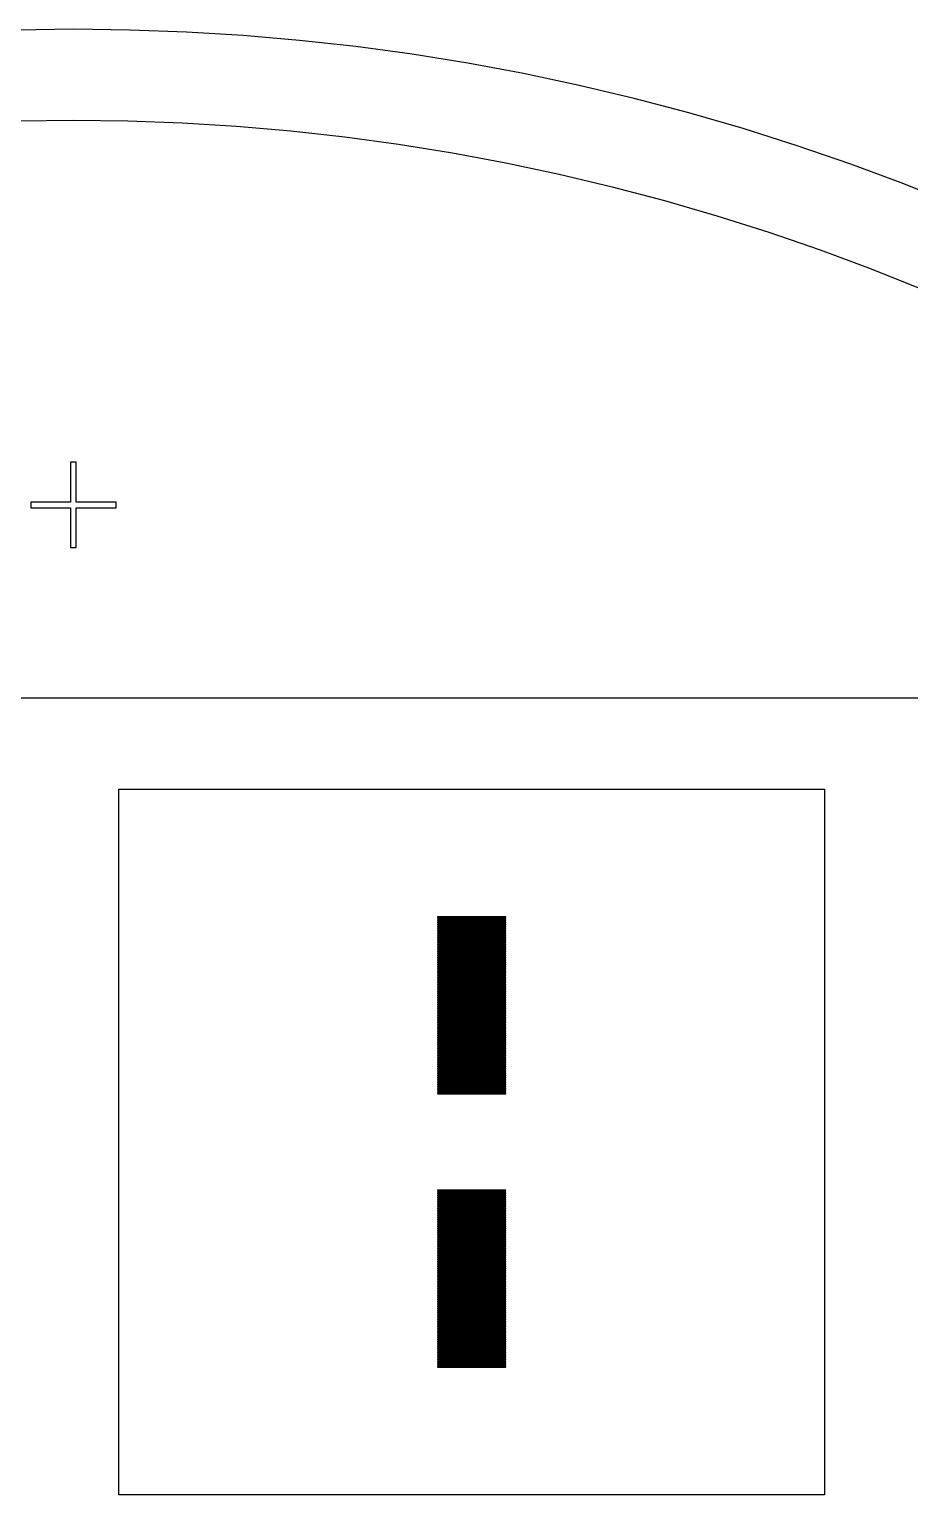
# Model space of a CAD drawing. Extents: x -18 to 83, y -18 to 83.
# Drawn here: x 31.28 to 50.62, y 50.75 to 82.95 of the extents above; entities that cross this region are included whole.
import ezdxf

# ---------------------------------------------------------------- set-up
doc = ezdxf.new("R2010")
doc.units = 0

msp = doc.modelspace()

# ---------------------------------------------------------------- linework, layer by layer
for p, q in [((32.25, 82.95), (31.0058, 82.9347)), ((33.4942, 82.9347), (32.25, 82.95)), ((34.7377, 82.8889), (33.4942, 82.9347)), ((35.9797, 82.8126), (34.7377, 82.8889)), ((37.2195, 82.7059), (35.9797, 82.8126)), ((38.4562, 82.5687), (37.2195, 82.7059)), ((39.6892, 82.4012), (38.4562, 82.5687)), ((40.9178, 82.2036), (39.6892, 82.4012)), ((42.1411, 81.9758), (40.9178, 82.2036)), ((43.3584, 81.7181), (42.1411, 81.9758)), ((44.5691, 81.4306), (43.3584, 81.7181)), ((45.7723, 81.1134), (44.5691, 81.4306)), ((31.0548, 80.9353), (32.25, 80.95)), ((32.25, 80.95), (33.4451, 80.9353)), ((33.4451, 80.9353), (34.6396, 80.8913)), ((34.6396, 80.8913), (35.8326, 80.818)), ((46.9674, 80.7669), (45.7723, 81.1134)), ((35.8326, 80.818), (37.0234, 80.7155)), ((37.0234, 80.7155), (38.2114, 80.5838)), ((38.2114, 80.5838), (39.3958, 80.4229)), ((48.1537, 80.3911), (46.9674, 80.7669)), ((39.3958, 80.4229), (40.5758, 80.233)), ((40.5758, 80.233), (41.7509, 80.0142)), ((49.3303, 79.9863), (48.1537, 80.3911)), ((41.7509, 80.0142), (42.9202, 79.7667)), ((50.4967, 79.5527), (49.3303, 79.9863)), ((42.9202, 79.7667), (44.0831, 79.4905)), ((51.652, 79.0907), (50.4967, 79.5527)), ((44.0831, 79.4905), (45.2389, 79.1859)), ((45.2389, 79.1859), (46.3869, 78.853)), ((46.3869, 78.853), (47.5263, 78.492)), ((47.5263, 78.492), (48.6565, 78.1032)), ((48.6565, 78.1032), (49.7769, 77.6868)), ((49.7769, 77.6868), (50.8867, 77.2429)), ((32.3125, 73.4375), (32.1875, 73.4375)), ((32.1875, 73.4375), (32.1875, 72.5625)), ((32.3125, 72.5625), (32.3125, 73.4375)), ((32.1875, 72.5625), (31.3125, 72.5625)), ((31.3125, 72.5625), (31.3125, 72.4375)), ((33.1875, 72.5625), (32.3125, 72.5625)), ((33.1875, 72.4375), (33.1875, 72.5625)), ((31.3125, 72.4375), (32.1875, 72.4375)), ((32.1875, 72.4375), (32.1875, 71.5625)), ((32.3125, 72.4375), (33.1875, 72.4375)), ((32.3125, 71.5625), (32.3125, 72.4375)), ((32.1875, 71.5625), (32.3125, 71.5625)), ((65.0457, 68.25), (-0.54568, 68.25)), ((33.25, 50.75), (33.25, 66.25)), ((33.25, 66.25), (48.75, 66.25)), ((48.75, 66.25), (48.75, 50.75)), ((41.75, 63.445), (40.25, 63.445)), ((40.25, 63.445), (40.25, 63.435)), ((40.25, 63.435), (41.75, 63.435)), ((41.75, 63.435), (41.75, 63.445)), ((41.75, 63.405), (40.25, 63.405)), ((40.25, 63.405), (40.25, 63.395)), ((40.25, 63.395), (41.75, 63.395)), ((41.75, 63.365), (40.25, 63.365)), ((40.25, 63.365), (40.25, 63.355)), ((40.25, 63.355), (41.75, 63.355)), ((41.75, 63.325), (40.25, 63.325)), ((40.25, 63.325), (40.25, 63.315)), ((40.25, 63.315), (41.75, 63.315)), ((41.75, 63.285), (40.25, 63.285)), ((40.25, 63.285), (40.25, 63.275)), ((40.25, 63.275), (41.75, 63.275)), ((41.75, 63.245), (40.25, 63.245)), ((40.25, 63.245), (40.25, 63.235)), ((40.25, 63.235), (41.75, 63.235)), ((41.75, 63.205), (40.25, 63.205)), ((40.25, 63.205), (40.25, 63.195)), ((40.25, 63.195), (41.75, 63.195)), ((41.75, 63.165), (40.25, 63.165)), ((40.25, 63.165), (40.25, 63.155)), ((40.25, 63.155), (41.75, 63.155)), ((41.75, 63.125), (40.25, 63.125)), ((40.25, 63.125), (40.25, 63.115)), ((40.25, 63.115), (41.75, 63.115)), ((41.75, 63.395), (41.75, 63.405)), ((41.75, 63.355), (41.75, 63.365)), ((41.75, 63.315), (41.75, 63.325)), ((41.75, 63.275), (41.75, 63.285)), ((41.75, 63.235), (41.75, 63.245)), ((41.75, 63.195), (41.75, 63.205)), ((41.75, 63.155), (41.75, 63.165)), ((41.75, 63.115), (41.75, 63.125)), ((41.75, 63.085), (40.25, 63.085)), ((40.25, 63.085), (40.25, 63.075)), ((40.25, 63.075), (41.75, 63.075)), ((41.75, 63.045), (40.25, 63.045)), ((40.25, 63.045), (40.25, 63.035)), ((40.25, 63.035), (41.75, 63.035)), ((41.75, 63.005), (40.25, 63.005)), ((40.25, 63.005), (40.25, 62.995)), ((40.25, 62.995), (41.75, 62.995)), ((41.75, 62.965), (40.25, 62.965)), ((40.25, 62.965), (40.25, 62.955)), ((40.25, 62.955), (41.75, 62.955)), ((41.75, 62.925), (40.25, 62.925)), ((40.25, 62.925), (40.25, 62.915)), ((40.25, 62.915), (41.75, 62.915)), ((41.75, 62.885), (40.25, 62.885)), ((40.25, 62.885), (40.25, 62.875)), ((40.25, 62.875), (41.75, 62.875)), ((41.75, 62.845), (40.25, 62.845)), ((40.25, 62.845), (40.25, 62.835)), ((40.25, 62.835), (41.75, 62.835)), ((41.75, 62.805), (40.25, 62.805)), ((40.25, 62.805), (40.25, 62.795)), ((40.25, 62.795), (41.75, 62.795)), ((41.75, 63.075), (41.75, 63.085)), ((41.75, 63.035), (41.75, 63.045)), ((41.75, 62.995), (41.75, 63.005)), ((41.75, 62.955), (41.75, 62.965)), ((41.75, 62.915), (41.75, 62.925)), ((41.75, 62.875), (41.75, 62.885)), ((41.75, 62.835), (41.75, 62.845)), ((41.75, 62.795), (41.75, 62.805)), ((41.75, 62.765), (40.25, 62.765)), ((40.25, 62.765), (40.25, 62.755)), ((40.25, 62.755), (41.75, 62.755)), ((41.75, 62.725), (40.25, 62.725)), ((40.25, 62.725), (40.25, 62.715)), ((40.25, 62.715), (41.75, 62.715)), ((41.75, 62.685), (40.25, 62.685)), ((40.25, 62.685), (40.25, 62.675)), ((40.25, 62.675), (41.75, 62.675)), ((41.75, 62.645), (40.25, 62.645)), ((40.25, 62.645), (40.25, 62.635)), ((40.25, 62.635), (41.75, 62.635)), ((41.75, 62.605), (40.25, 62.605)), ((40.25, 62.605), (40.25, 62.595)), ((40.25, 62.595), (41.75, 62.595)), ((41.75, 62.565), (40.25, 62.565)), ((40.25, 62.565), (40.25, 62.555)), ((40.25, 62.555), (41.75, 62.555)), ((41.75, 62.525), (40.25, 62.525)), ((40.25, 62.525), (40.25, 62.515)), ((40.25, 62.515), (41.75, 62.515)), ((41.75, 62.485), (40.25, 62.485)), ((40.25, 62.485), (40.25, 62.475)), ((40.25, 62.475), (41.75, 62.475)), ((41.75, 62.755), (41.75, 62.765)), ((41.75, 62.715), (41.75, 62.725)), ((41.75, 62.675), (41.75, 62.685)), ((41.75, 62.635), (41.75, 62.645)), ((41.75, 62.595), (41.75, 62.605)), ((41.75, 62.555), (41.75, 62.565)), ((41.75, 62.515), (41.75, 62.525)), ((41.75, 62.475), (41.75, 62.485)), ((41.75, 62.445), (40.25, 62.445)), ((40.25, 62.445), (40.25, 62.435)), ((40.25, 62.435), (41.75, 62.435)), ((41.75, 62.405), (40.25, 62.405)), ((40.25, 62.405), (40.25, 62.395)), ((40.25, 62.395), (41.75, 62.395)), ((41.75, 62.365), (40.25, 62.365)), ((40.25, 62.365), (40.25, 62.355)), ((40.25, 62.355), (41.75, 62.355)), ((41.75, 62.325), (40.25, 62.325)), ((40.25, 62.325), (40.25, 62.315)), ((40.25, 62.315), (41.75, 62.315)), ((41.75, 62.285), (40.25, 62.285)), ((40.25, 62.285), (40.25, 62.275)), ((40.25, 62.275), (41.75, 62.275)), ((41.75, 62.245), (40.25, 62.245)), ((40.25, 62.245), (40.25, 62.235)), ((40.25, 62.235), (41.75, 62.235)), ((41.75, 62.205), (40.25, 62.205)), ((40.25, 62.205), (40.25, 62.195)), ((40.25, 62.195), (41.75, 62.195)), ((41.75, 62.165), (40.25, 62.165)), ((40.25, 62.165), (40.25, 62.155)), ((40.25, 62.155), (41.75, 62.155)), ((41.75, 62.435), (41.75, 62.445)), ((41.75, 62.395), (41.75, 62.405)), ((41.75, 62.355), (41.75, 62.365)), ((41.75, 62.315), (41.75, 62.325)), ((41.75, 62.275), (41.75, 62.285)), ((41.75, 62.235), (41.75, 62.245)), ((41.75, 62.195), (41.75, 62.205)), ((41.75, 62.155), (41.75, 62.165)), ((41.75, 62.125), (40.25, 62.125)), ((40.25, 62.125), (40.25, 62.115)), ((40.25, 62.115), (41.75, 62.115)), ((41.75, 62.085), (40.25, 62.085)), ((40.25, 62.085), (40.25, 62.075)), ((40.25, 62.075), (41.75, 62.075)), ((41.75, 62.045), (40.25, 62.045)), ((40.25, 62.045), (40.25, 62.035)), ((40.25, 62.035), (41.75, 62.035)), ((41.75, 62.005), (40.25, 62.005)), ((40.25, 62.005), (40.25, 61.995)), ((40.25, 61.995), (41.75, 61.995)), ((41.75, 61.965), (40.25, 61.965)), ((40.25, 61.965), (40.25, 61.955)), ((40.25, 61.955), (41.75, 61.955)), ((41.75, 61.925), (40.25, 61.925)), ((40.25, 61.925), (40.25, 61.915)), ((40.25, 61.915), (41.75, 61.915)), ((41.75, 61.885), (40.25, 61.885)), ((40.25, 61.885), (40.25, 61.875)), ((40.25, 61.875), (41.75, 61.875)), ((41.75, 61.845), (40.25, 61.845)), ((40.25, 61.845), (40.25, 61.835)), ((40.25, 61.835), (41.75, 61.835)), ((41.75, 62.115), (41.75, 62.125)), ((41.75, 62.075), (41.75, 62.085)), ((41.75, 62.035), (41.75, 62.045)), ((41.75, 61.995), (41.75, 62.005)), ((41.75, 61.955), (41.75, 61.965)), ((41.75, 61.915), (41.75, 61.925)), ((41.75, 61.875), (41.75, 61.885)), ((41.75, 61.835), (41.75, 61.845)), ((41.75, 61.805), (40.25, 61.805)), ((40.25, 61.805), (40.25, 61.795)), ((40.25, 61.795), (41.75, 61.795)), ((41.75, 61.765), (40.25, 61.765)), ((40.25, 61.765), (40.25, 61.755)), ((40.25, 61.755), (41.75, 61.755)), ((41.75, 61.725), (40.25, 61.725)), ((40.25, 61.725), (40.25, 61.715)), ((40.25, 61.715), (41.75, 61.715)), ((41.75, 61.685), (40.25, 61.685)), ((40.25, 61.685), (40.25, 61.675)), ((40.25, 61.675), (41.75, 61.675)), ((41.75, 61.645), (40.25, 61.645)), ((40.25, 61.645), (40.25, 61.635)), ((40.25, 61.635), (41.75, 61.635)), ((41.75, 61.605), (40.25, 61.605)), ((40.25, 61.605), (40.25, 61.595)), ((40.25, 61.595), (41.75, 61.595)), ((41.75, 61.565), (40.25, 61.565)), ((40.25, 61.565), (40.25, 61.555)), ((40.25, 61.555), (41.75, 61.555)), ((41.75, 61.525), (40.25, 61.525)), ((40.25, 61.525), (40.25, 61.515)), ((40.25, 61.515), (41.75, 61.515)), ((41.75, 61.795), (41.75, 61.805)), ((41.75, 61.755), (41.75, 61.765)), ((41.75, 61.715), (41.75, 61.725)), ((41.75, 61.675), (41.75, 61.685)), ((41.75, 61.635), (41.75, 61.645)), ((41.75, 61.595), (41.75, 61.605)), ((41.75, 61.555), (41.75, 61.565)), ((41.75, 61.515), (41.75, 61.525)), ((41.75, 61.485), (40.25, 61.485)), ((40.25, 61.485), (40.25, 61.475)), ((40.25, 61.475), (41.75, 61.475)), ((41.75, 61.445), (40.25, 61.445)), ((40.25, 61.445), (40.25, 61.435)), ((40.25, 61.435), (41.75, 61.435)), ((41.75, 61.405), (40.25, 61.405)), ((40.25, 61.405), (40.25, 61.395)), ((40.25, 61.395), (41.75, 61.395)), ((41.75, 61.365), (40.25, 61.365)), ((40.25, 61.365), (40.25, 61.355)), ((40.25, 61.355), (41.75, 61.355)), ((41.75, 61.325), (40.25, 61.325)), ((40.25, 61.325), (40.25, 61.315)), ((40.25, 61.315), (41.75, 61.315)), ((41.75, 61.285), (40.25, 61.285)), ((40.25, 61.285), (40.25, 61.275)), ((40.25, 61.275), (41.75, 61.275)), ((41.75, 61.245), (40.25, 61.245)), ((40.25, 61.245), (40.25, 61.235)), ((40.25, 61.235), (41.75, 61.235)), ((41.75, 61.205), (40.25, 61.205)), ((40.25, 61.205), (40.25, 61.195)), ((40.25, 61.195), (41.75, 61.195)), ((41.75, 61.475), (41.75, 61.485)), ((41.75, 61.435), (41.75, 61.445)), ((41.75, 61.395), (41.75, 61.405)), ((41.75, 61.355), (41.75, 61.365)), ((41.75, 61.315), (41.75, 61.325)), ((41.75, 61.275), (41.75, 61.285)), ((41.75, 61.235), (41.75, 61.245)), ((41.75, 61.195), (41.75, 61.205)), ((41.75, 61.165), (40.25, 61.165)), ((40.25, 61.165), (40.25, 61.155)), ((40.25, 61.155), (41.75, 61.155)), ((41.75, 61.125), (40.25, 61.125)), ((40.25, 61.125), (40.25, 61.115)), ((40.25, 61.115), (41.75, 61.115)), ((41.75, 61.085), (40.25, 61.085)), ((40.25, 61.085), (40.25, 61.075)), ((40.25, 61.075), (41.75, 61.075)), ((41.75, 61.045), (40.25, 61.045)), ((40.25, 61.045), (40.25, 61.035)), ((40.25, 61.035), (41.75, 61.035)), ((41.75, 61.005), (40.25, 61.005)), ((40.25, 61.005), (40.25, 60.995)), ((40.25, 60.995), (41.75, 60.995)), ((41.75, 60.965), (40.25, 60.965)), ((40.25, 60.965), (40.25, 60.955)), ((40.25, 60.955), (41.75, 60.955)), ((41.75, 60.925), (40.25, 60.925)), ((40.25, 60.925), (40.25, 60.915)), ((40.25, 60.915), (41.75, 60.915)), ((41.75, 60.885), (40.25, 60.885)), ((40.25, 60.885), (40.25, 60.875)), ((40.25, 60.875), (41.75, 60.875)), ((41.75, 61.155), (41.75, 61.165)), ((41.75, 61.115), (41.75, 61.125)), ((41.75, 61.075), (41.75, 61.085)), ((41.75, 61.035), (41.75, 61.045)), ((41.75, 60.995), (41.75, 61.005)), ((41.75, 60.955), (41.75, 60.965)), ((41.75, 60.915), (41.75, 60.925)), ((41.75, 60.875), (41.75, 60.885)), ((41.75, 60.845), (40.25, 60.845)), ((40.25, 60.845), (40.25, 60.835)), ((40.25, 60.835), (41.75, 60.835)), ((41.75, 60.805), (40.25, 60.805)), ((40.25, 60.805), (40.25, 60.795)), ((40.25, 60.795), (41.75, 60.795)), ((41.75, 60.765), (40.25, 60.765)), ((40.25, 60.765), (40.25, 60.755)), ((40.25, 60.755), (41.75, 60.755)), ((41.75, 60.725), (40.25, 60.725)), ((40.25, 60.725), (40.25, 60.715)), ((40.25, 60.715), (41.75, 60.715)), ((41.75, 60.685), (40.25, 60.685)), ((40.25, 60.685), (40.25, 60.675)), ((40.25, 60.675), (41.75, 60.675)), ((41.75, 60.645), (40.25, 60.645)), ((40.25, 60.645), (40.25, 60.635)), ((40.25, 60.635), (41.75, 60.635)), ((41.75, 60.605), (40.25, 60.605)), ((40.25, 60.605), (40.25, 60.595)), ((40.25, 60.595), (41.75, 60.595)), ((41.75, 60.565), (40.25, 60.565)), ((40.25, 60.565), (40.25, 60.555)), ((40.25, 60.555), (41.75, 60.555)), ((41.75, 60.835), (41.75, 60.845)), ((41.75, 60.795), (41.75, 60.805)), ((41.75, 60.755), (41.75, 60.765)), ((41.75, 60.715), (41.75, 60.725)), ((41.75, 60.675), (41.75, 60.685)), ((41.75, 60.635), (41.75, 60.645)), ((41.75, 60.595), (41.75, 60.605)), ((41.75, 60.555), (41.75, 60.565)), ((41.75, 60.525), (40.25, 60.525)), ((40.25, 60.525), (40.25, 60.515)), ((40.25, 60.515), (41.75, 60.515)), ((41.75, 60.485), (40.25, 60.485)), ((40.25, 60.485), (40.25, 60.475)), ((40.25, 60.475), (41.75, 60.475)), ((41.75, 60.445), (40.25, 60.445)), ((40.25, 60.445), (40.25, 60.435)), ((40.25, 60.435), (41.75, 60.435)), ((41.75, 60.405), (40.25, 60.405)), ((40.25, 60.405), (40.25, 60.395)), ((40.25, 60.395), (41.75, 60.395)), ((41.75, 60.365), (40.25, 60.365)), ((40.25, 60.365), (40.25, 60.355)), ((40.25, 60.355), (41.75, 60.355)), ((41.75, 60.325), (40.25, 60.325)), ((40.25, 60.325), (40.25, 60.315)), ((40.25, 60.315), (41.75, 60.315)), ((41.75, 60.285), (40.25, 60.285)), ((40.25, 60.285), (40.25, 60.275)), ((40.25, 60.275), (41.75, 60.275)), ((41.75, 60.245), (40.25, 60.245)), ((40.25, 60.245), (40.25, 60.235)), ((40.25, 60.235), (41.75, 60.235)), ((41.75, 60.515), (41.75, 60.525)), ((41.75, 60.475), (41.75, 60.485)), ((41.75, 60.435), (41.75, 60.445)), ((41.75, 60.395), (41.75, 60.405)), ((41.75, 60.355), (41.75, 60.365)), ((41.75, 60.315), (41.75, 60.325)), ((41.75, 60.275), (41.75, 60.285)), ((41.75, 60.235), (41.75, 60.245)), ((41.75, 60.205), (40.25, 60.205)), ((40.25, 60.205), (40.25, 60.195)), ((40.25, 60.195), (41.75, 60.195)), ((41.75, 60.165), (40.25, 60.165)), ((40.25, 60.165), (40.25, 60.155)), ((40.25, 60.155), (41.75, 60.155)), ((41.75, 60.125), (40.25, 60.125)), ((40.25, 60.125), (40.25, 60.115)), ((40.25, 60.115), (41.75, 60.115)), ((41.75, 60.085), (40.25, 60.085)), ((40.25, 60.085), (40.25, 60.075)), ((40.25, 60.075), (41.75, 60.075)), ((41.75, 60.045), (40.25, 60.045)), ((40.25, 60.045), (40.25, 60.035)), ((40.25, 60.035), (41.75, 60.035)), ((41.75, 60.005), (40.25, 60.005)), ((40.25, 60.005), (40.25, 59.995)), ((40.25, 59.995), (41.75, 59.995)), ((41.75, 59.965), (40.25, 59.965)), ((40.25, 59.965), (40.25, 59.955)), ((40.25, 59.955), (41.75, 59.955)), ((41.75, 59.925), (40.25, 59.925)), ((40.25, 59.925), (40.25, 59.915)), ((40.25, 59.915), (41.75, 59.915)), ((41.75, 60.195), (41.75, 60.205)), ((41.75, 60.155), (41.75, 60.165)), ((41.75, 60.115), (41.75, 60.125)), ((41.75, 60.075), (41.75, 60.085)), ((41.75, 60.035), (41.75, 60.045)), ((41.75, 59.995), (41.75, 60.005)), ((41.75, 59.955), (41.75, 59.965)), ((41.75, 59.915), (41.75, 59.925)), ((41.75, 59.885), (40.25, 59.885)), ((40.25, 59.885), (40.25, 59.875)), ((40.25, 59.875), (41.75, 59.875)), ((41.75, 59.845), (40.25, 59.845)), ((40.25, 59.845), (40.25, 59.835)), ((40.25, 59.835), (41.75, 59.835)), ((41.75, 59.805), (40.25, 59.805)), ((40.25, 59.805), (40.25, 59.795)), ((40.25, 59.795), (41.75, 59.795)), ((41.75, 59.765), (40.25, 59.765)), ((40.25, 59.765), (40.25, 59.755)), ((40.25, 59.755), (41.75, 59.755)), ((41.75, 59.725), (40.25, 59.725)), ((40.25, 59.725), (40.25, 59.715)), ((40.25, 59.715), (41.75, 59.715)), ((41.75, 59.685), (40.25, 59.685)), ((40.25, 59.685), (40.25, 59.675)), ((40.25, 59.675), (41.75, 59.675)), ((41.75, 59.645), (40.25, 59.645)), ((40.25, 59.645), (40.25, 59.635)), ((40.25, 59.635), (41.75, 59.635)), ((41.75, 59.605), (40.25, 59.605)), ((40.25, 59.605), (40.25, 59.595)), ((40.25, 59.595), (41.75, 59.595)), ((41.75, 59.875), (41.75, 59.885)), ((41.75, 59.835), (41.75, 59.845)), ((41.75, 59.795), (41.75, 59.805)), ((41.75, 59.755), (41.75, 59.765)), ((41.75, 59.715), (41.75, 59.725)), ((41.75, 59.675), (41.75, 59.685)), ((41.75, 59.635), (41.75, 59.645)), ((41.75, 59.595), (41.75, 59.605)), ((41.75, 59.565), (40.25, 59.565)), ((40.25, 59.565), (40.25, 59.555)), ((40.25, 59.555), (41.75, 59.555)), ((41.75, 59.555), (41.75, 59.565)), ((41.75, 57.445), (40.25, 57.445)), ((40.25, 57.445), (40.25, 57.435)), ((40.25, 57.435), (41.75, 57.435)), ((41.75, 57.405), (40.25, 57.405)), ((40.25, 57.405), (40.25, 57.395)), ((40.25, 57.395), (41.75, 57.395)), ((41.75, 57.365), (40.25, 57.365)), ((40.25, 57.365), (40.25, 57.355)), ((40.25, 57.355), (41.75, 57.355)), ((41.75, 57.325), (40.25, 57.325)), ((40.25, 57.325), (40.25, 57.315)), ((41.75, 57.435), (41.75, 57.445)), ((41.75, 57.395), (41.75, 57.405)), ((41.75, 57.355), (41.75, 57.365)), ((41.75, 57.315), (41.75, 57.325)), ((40.25, 57.315), (41.75, 57.315)), ((41.75, 57.285), (40.25, 57.285)), ((40.25, 57.285), (40.25, 57.275)), ((40.25, 57.275), (41.75, 57.275)), ((41.75, 57.245), (40.25, 57.245)), ((40.25, 57.245), (40.25, 57.235)), ((40.25, 57.235), (41.75, 57.235)), ((41.75, 57.205), (40.25, 57.205)), ((40.25, 57.205), (40.25, 57.195)), ((40.25, 57.195), (41.75, 57.195)), ((41.75, 57.165), (40.25, 57.165)), ((40.25, 57.165), (40.25, 57.155)), ((40.25, 57.155), (41.75, 57.155)), ((41.75, 57.125), (40.25, 57.125)), ((40.25, 57.125), (40.25, 57.115)), ((40.25, 57.115), (41.75, 57.115)), ((41.75, 57.085), (40.25, 57.085)), ((40.25, 57.085), (40.25, 57.075)), ((40.25, 57.075), (41.75, 57.075)), ((41.75, 57.045), (40.25, 57.045)), ((40.25, 57.045), (40.25, 57.035)), ((40.25, 57.035), (41.75, 57.035)), ((41.75, 57.005), (40.25, 57.005)), ((40.25, 57.005), (40.25, 56.995)), ((40.25, 56.995), (41.75, 56.995)), ((41.75, 57.275), (41.75, 57.285)), ((41.75, 57.235), (41.75, 57.245)), ((41.75, 57.195), (41.75, 57.205)), ((41.75, 57.155), (41.75, 57.165)), ((41.75, 57.115), (41.75, 57.125)), ((41.75, 57.075), (41.75, 57.085)), ((41.75, 57.035), (41.75, 57.045)), ((41.75, 56.995), (41.75, 57.005)), ((41.75, 56.965), (40.25, 56.965)), ((40.25, 56.965), (40.25, 56.955)), ((40.25, 56.955), (41.75, 56.955)), ((41.75, 56.925), (40.25, 56.925)), ((40.25, 56.925), (40.25, 56.915)), ((40.25, 56.915), (41.75, 56.915)), ((41.75, 56.885), (40.25, 56.885)), ((40.25, 56.885), (40.25, 56.875)), ((40.25, 56.875), (41.75, 56.875)), ((41.75, 56.845), (40.25, 56.845)), ((40.25, 56.845), (40.25, 56.835)), ((40.25, 56.835), (41.75, 56.835)), ((41.75, 56.805), (40.25, 56.805)), ((40.25, 56.805), (40.25, 56.795)), ((40.25, 56.795), (41.75, 56.795)), ((41.75, 56.765), (40.25, 56.765)), ((40.25, 56.765), (40.25, 56.755)), ((40.25, 56.755), (41.75, 56.755)), ((41.75, 56.725), (40.25, 56.725)), ((40.25, 56.725), (40.25, 56.715)), ((40.25, 56.715), (41.75, 56.715)), ((41.75, 56.685), (40.25, 56.685)), ((40.25, 56.685), (40.25, 56.675)), ((40.25, 56.675), (41.75, 56.675)), ((41.75, 56.955), (41.75, 56.965)), ((41.75, 56.915), (41.75, 56.925)), ((41.75, 56.875), (41.75, 56.885)), ((41.75, 56.835), (41.75, 56.845)), ((41.75, 56.795), (41.75, 56.805)), ((41.75, 56.755), (41.75, 56.765)), ((41.75, 56.715), (41.75, 56.725)), ((41.75, 56.675), (41.75, 56.685)), ((41.75, 56.645), (40.25, 56.645)), ((40.25, 56.645), (40.25, 56.635)), ((40.25, 56.635), (41.75, 56.635)), ((41.75, 56.605), (40.25, 56.605)), ((40.25, 56.605), (40.25, 56.595)), ((40.25, 56.595), (41.75, 56.595)), ((41.75, 56.565), (40.25, 56.565)), ((40.25, 56.565), (40.25, 56.555)), ((40.25, 56.555), (41.75, 56.555)), ((41.75, 56.525), (40.25, 56.525)), ((40.25, 56.525), (40.25, 56.515)), ((40.25, 56.515), (41.75, 56.515)), ((41.75, 56.485), (40.25, 56.485)), ((40.25, 56.485), (40.25, 56.475)), ((40.25, 56.475), (41.75, 56.475)), ((41.75, 56.445), (40.25, 56.445)), ((40.25, 56.445), (40.25, 56.435)), ((40.25, 56.435), (41.75, 56.435)), ((41.75, 56.405), (40.25, 56.405)), ((40.25, 56.405), (40.25, 56.395)), ((40.25, 56.395), (41.75, 56.395)), ((41.75, 56.365), (40.25, 56.365)), ((40.25, 56.365), (40.25, 56.355)), ((40.25, 56.355), (41.75, 56.355)), ((41.75, 56.635), (41.75, 56.645)), ((41.75, 56.595), (41.75, 56.605)), ((41.75, 56.555), (41.75, 56.565)), ((41.75, 56.515), (41.75, 56.525)), ((41.75, 56.475), (41.75, 56.485)), ((41.75, 56.435), (41.75, 56.445)), ((41.75, 56.395), (41.75, 56.405)), ((41.75, 56.355), (41.75, 56.365)), ((41.75, 56.325), (40.25, 56.325)), ((40.25, 56.325), (40.25, 56.315)), ((40.25, 56.315), (41.75, 56.315)), ((41.75, 56.285), (40.25, 56.285)), ((40.25, 56.285), (40.25, 56.275)), ((40.25, 56.275), (41.75, 56.275)), ((41.75, 56.245), (40.25, 56.245)), ((40.25, 56.245), (40.25, 56.235)), ((40.25, 56.235), (41.75, 56.235)), ((41.75, 56.205), (40.25, 56.205)), ((40.25, 56.205), (40.25, 56.195)), ((40.25, 56.195), (41.75, 56.195)), ((41.75, 56.165), (40.25, 56.165)), ((40.25, 56.165), (40.25, 56.155)), ((40.25, 56.155), (41.75, 56.155)), ((41.75, 56.125), (40.25, 56.125)), ((40.25, 56.125), (40.25, 56.115)), ((40.25, 56.115), (41.75, 56.115)), ((41.75, 56.085), (40.25, 56.085)), ((40.25, 56.085), (40.25, 56.075)), ((40.25, 56.075), (41.75, 56.075)), ((41.75, 56.045), (40.25, 56.045)), ((40.25, 56.045), (40.25, 56.035)), ((40.25, 56.035), (41.75, 56.035)), ((41.75, 56.315), (41.75, 56.325)), ((41.75, 56.275), (41.75, 56.285)), ((41.75, 56.235), (41.75, 56.245)), ((41.75, 56.195), (41.75, 56.205)), ((41.75, 56.155), (41.75, 56.165)), ((41.75, 56.115), (41.75, 56.125)), ((41.75, 56.075), (41.75, 56.085)), ((41.75, 56.035), (41.75, 56.045)), ((41.75, 56.005), (40.25, 56.005)), ((40.25, 56.005), (40.25, 55.995)), ((40.25, 55.995), (41.75, 55.995)), ((41.75, 55.965), (40.25, 55.965)), ((40.25, 55.965), (40.25, 55.955)), ((40.25, 55.955), (41.75, 55.955)), ((41.75, 55.925), (40.25, 55.925)), ((40.25, 55.925), (40.25, 55.915)), ((40.25, 55.915), (41.75, 55.915)), ((41.75, 55.885), (40.25, 55.885)), ((40.25, 55.885), (40.25, 55.875)), ((40.25, 55.875), (41.75, 55.875)), ((41.75, 55.845), (40.25, 55.845)), ((40.25, 55.845), (40.25, 55.835)), ((40.25, 55.835), (41.75, 55.835)), ((41.75, 55.805), (40.25, 55.805)), ((40.25, 55.805), (40.25, 55.795)), ((40.25, 55.795), (41.75, 55.795)), ((41.75, 55.765), (40.25, 55.765)), ((40.25, 55.765), (40.25, 55.755)), ((40.25, 55.755), (41.75, 55.755)), ((41.75, 55.725), (40.25, 55.725)), ((40.25, 55.725), (40.25, 55.715)), ((40.25, 55.715), (41.75, 55.715)), ((41.75, 55.995), (41.75, 56.005)), ((41.75, 55.955), (41.75, 55.965)), ((41.75, 55.915), (41.75, 55.925)), ((41.75, 55.875), (41.75, 55.885)), ((41.75, 55.835), (41.75, 55.845)), ((41.75, 55.795), (41.75, 55.805)), ((41.75, 55.755), (41.75, 55.765)), ((41.75, 55.715), (41.75, 55.725)), ((41.75, 55.685), (40.25, 55.685)), ((40.25, 55.685), (40.25, 55.675)), ((40.25, 55.675), (41.75, 55.675)), ((41.75, 55.645), (40.25, 55.645)), ((40.25, 55.645), (40.25, 55.635)), ((40.25, 55.635), (41.75, 55.635)), ((41.75, 55.605), (40.25, 55.605)), ((40.25, 55.605), (40.25, 55.595)), ((40.25, 55.595), (41.75, 55.595)), ((41.75, 55.565), (40.25, 55.565)), ((40.25, 55.565), (40.25, 55.555)), ((40.25, 55.555), (41.75, 55.555)), ((41.75, 55.525), (40.25, 55.525)), ((40.25, 55.525), (40.25, 55.515)), ((40.25, 55.515), (41.75, 55.515)), ((41.75, 55.485), (40.25, 55.485)), ((40.25, 55.485), (40.25, 55.475)), ((40.25, 55.475), (41.75, 55.475)), ((41.75, 55.445), (40.25, 55.445)), ((40.25, 55.445), (40.25, 55.435)), ((40.25, 55.435), (41.75, 55.435)), ((41.75, 55.405), (40.25, 55.405)), ((40.25, 55.405), (40.25, 55.395)), ((40.25, 55.395), (41.75, 55.395)), ((41.75, 55.675), (41.75, 55.685)), ((41.75, 55.635), (41.75, 55.645)), ((41.75, 55.595), (41.75, 55.605)), ((41.75, 55.555), (41.75, 55.565)), ((41.75, 55.515), (41.75, 55.525)), ((41.75, 55.475), (41.75, 55.485)), ((41.75, 55.435), (41.75, 55.445)), ((41.75, 55.395), (41.75, 55.405)), ((41.75, 55.365), (40.25, 55.365)), ((40.25, 55.365), (40.25, 55.355)), ((40.25, 55.355), (41.75, 55.355)), ((41.75, 55.325), (40.25, 55.325)), ((40.25, 55.325), (40.25, 55.315)), ((40.25, 55.315), (41.75, 55.315)), ((41.75, 55.285), (40.25, 55.285)), ((40.25, 55.285), (40.25, 55.275)), ((40.25, 55.275), (41.75, 55.275)), ((41.75, 55.245), (40.25, 55.245)), ((40.25, 55.245), (40.25, 55.235)), ((40.25, 55.235), (41.75, 55.235)), ((41.75, 55.205), (40.25, 55.205)), ((40.25, 55.205), (40.25, 55.195)), ((40.25, 55.195), (41.75, 55.195)), ((41.75, 55.165), (40.25, 55.165)), ((40.25, 55.165), (40.25, 55.155)), ((40.25, 55.155), (41.75, 55.155)), ((41.75, 55.125), (40.25, 55.125)), ((40.25, 55.125), (40.25, 55.115)), ((40.25, 55.115), (41.75, 55.115)), ((41.75, 55.085), (40.25, 55.085)), ((40.25, 55.085), (40.25, 55.075)), ((40.25, 55.075), (41.75, 55.075)), ((41.75, 55.355), (41.75, 55.365)), ((41.75, 55.315), (41.75, 55.325)), ((41.75, 55.275), (41.75, 55.285)), ((41.75, 55.235), (41.75, 55.245)), ((41.75, 55.195), (41.75, 55.205)), ((41.75, 55.155), (41.75, 55.165)), ((41.75, 55.115), (41.75, 55.125)), ((41.75, 55.075), (41.75, 55.085)), ((41.75, 55.045), (40.25, 55.045)), ((40.25, 55.045), (40.25, 55.035)), ((40.25, 55.035), (41.75, 55.035)), ((41.75, 55.005), (40.25, 55.005)), ((40.25, 55.005), (40.25, 54.995)), ((40.25, 54.995), (41.75, 54.995)), ((41.75, 54.965), (40.25, 54.965)), ((40.25, 54.965), (40.25, 54.955)), ((40.25, 54.955), (41.75, 54.955)), ((41.75, 54.925), (40.25, 54.925)), ((40.25, 54.925), (40.25, 54.915)), ((40.25, 54.915), (41.75, 54.915)), ((41.75, 54.885), (40.25, 54.885)), ((40.25, 54.885), (40.25, 54.875)), ((40.25, 54.875), (41.75, 54.875)), ((41.75, 54.845), (40.25, 54.845)), ((40.25, 54.845), (40.25, 54.835)), ((40.25, 54.835), (41.75, 54.835)), ((41.75, 54.805), (40.25, 54.805)), ((40.25, 54.805), (40.25, 54.795)), ((40.25, 54.795), (41.75, 54.795)), ((41.75, 54.765), (40.25, 54.765)), ((40.25, 54.765), (40.25, 54.755)), ((40.25, 54.755), (41.75, 54.755)), ((41.75, 55.035), (41.75, 55.045)), ((41.75, 54.995), (41.75, 55.005)), ((41.75, 54.955), (41.75, 54.965)), ((41.75, 54.915), (41.75, 54.925)), ((41.75, 54.875), (41.75, 54.885)), ((41.75, 54.835), (41.75, 54.845)), ((41.75, 54.795), (41.75, 54.805)), ((41.75, 54.755), (41.75, 54.765)), ((41.75, 54.725), (40.25, 54.725)), ((40.25, 54.725), (40.25, 54.715)), ((40.25, 54.715), (41.75, 54.715)), ((41.75, 54.685), (40.25, 54.685)), ((40.25, 54.685), (40.25, 54.675)), ((40.25, 54.675), (41.75, 54.675)), ((41.75, 54.645), (40.25, 54.645)), ((40.25, 54.645), (40.25, 54.635)), ((40.25, 54.635), (41.75, 54.635)), ((41.75, 54.605), (40.25, 54.605)), ((40.25, 54.605), (40.25, 54.595)), ((40.25, 54.595), (41.75, 54.595)), ((41.75, 54.565), (40.25, 54.565)), ((40.25, 54.565), (40.25, 54.555)), ((40.25, 54.555), (41.75, 54.555)), ((41.75, 54.525), (40.25, 54.525)), ((40.25, 54.525), (40.25, 54.515)), ((40.25, 54.515), (41.75, 54.515)), ((41.75, 54.485), (40.25, 54.485)), ((40.25, 54.485), (40.25, 54.475)), ((40.25, 54.475), (41.75, 54.475)), ((41.75, 54.445), (40.25, 54.445)), ((40.25, 54.445), (40.25, 54.435)), ((40.25, 54.435), (41.75, 54.435)), ((41.75, 54.715), (41.75, 54.725)), ((41.75, 54.675), (41.75, 54.685)), ((41.75, 54.635), (41.75, 54.645)), ((41.75, 54.595), (41.75, 54.605)), ((41.75, 54.555), (41.75, 54.565)), ((41.75, 54.515), (41.75, 54.525)), ((41.75, 54.475), (41.75, 54.485)), ((41.75, 54.435), (41.75, 54.445)), ((41.75, 54.405), (40.25, 54.405)), ((40.25, 54.405), (40.25, 54.395)), ((40.25, 54.395), (41.75, 54.395)), ((41.75, 54.365), (40.25, 54.365)), ((40.25, 54.365), (40.25, 54.355)), ((40.25, 54.355), (41.75, 54.355)), ((41.75, 54.325), (40.25, 54.325)), ((40.25, 54.325), (40.25, 54.315)), ((40.25, 54.315), (41.75, 54.315)), ((41.75, 54.285), (40.25, 54.285)), ((40.25, 54.285), (40.25, 54.275)), ((40.25, 54.275), (41.75, 54.275)), ((41.75, 54.245), (40.25, 54.245)), ((40.25, 54.245), (40.25, 54.235)), ((40.25, 54.235), (41.75, 54.235)), ((41.75, 54.205), (40.25, 54.205)), ((40.25, 54.205), (40.25, 54.195)), ((40.25, 54.195), (41.75, 54.195)), ((41.75, 54.165), (40.25, 54.165)), ((40.25, 54.165), (40.25, 54.155)), ((40.25, 54.155), (41.75, 54.155)), ((41.75, 54.125), (40.25, 54.125)), ((40.25, 54.125), (40.25, 54.115)), ((40.25, 54.115), (41.75, 54.115)), ((41.75, 54.395), (41.75, 54.405)), ((41.75, 54.355), (41.75, 54.365)), ((41.75, 54.315), (41.75, 54.325)), ((41.75, 54.275), (41.75, 54.285)), ((41.75, 54.235), (41.75, 54.245)), ((41.75, 54.195), (41.75, 54.205)), ((41.75, 54.155), (41.75, 54.165)), ((41.75, 54.115), (41.75, 54.125)), ((41.75, 54.085), (40.25, 54.085)), ((40.25, 54.085), (40.25, 54.075)), ((40.25, 54.075), (41.75, 54.075)), ((41.75, 54.045), (40.25, 54.045)), ((40.25, 54.045), (40.25, 54.035)), ((40.25, 54.035), (41.75, 54.035)), ((41.75, 54.005), (40.25, 54.005)), ((40.25, 54.005), (40.25, 53.995)), ((40.25, 53.995), (41.75, 53.995)), ((41.75, 53.965), (40.25, 53.965)), ((40.25, 53.965), (40.25, 53.955)), ((40.25, 53.955), (41.75, 53.955)), ((41.75, 53.925), (40.25, 53.925)), ((40.25, 53.925), (40.25, 53.915)), ((40.25, 53.915), (41.75, 53.915)), ((41.75, 53.885), (40.25, 53.885)), ((40.25, 53.885), (40.25, 53.875)), ((40.25, 53.875), (41.75, 53.875)), ((41.75, 53.845), (40.25, 53.845)), ((40.25, 53.845), (40.25, 53.835)), ((40.25, 53.835), (41.75, 53.835)), ((41.75, 53.805), (40.25, 53.805)), ((40.25, 53.805), (40.25, 53.795)), ((40.25, 53.795), (41.75, 53.795)), ((41.75, 54.075), (41.75, 54.085)), ((41.75, 54.035), (41.75, 54.045)), ((41.75, 53.995), (41.75, 54.005)), ((41.75, 53.955), (41.75, 53.965)), ((41.75, 53.915), (41.75, 53.925)), ((41.75, 53.875), (41.75, 53.885)), ((41.75, 53.835), (41.75, 53.845)), ((41.75, 53.795), (41.75, 53.805)), ((41.75, 53.765), (40.25, 53.765)), ((40.25, 53.765), (40.25, 53.755)), ((40.25, 53.755), (41.75, 53.755)), ((41.75, 53.725), (40.25, 53.725)), ((40.25, 53.725), (40.25, 53.715)), ((40.25, 53.715), (41.75, 53.715)), ((41.75, 53.685), (40.25, 53.685)), ((40.25, 53.685), (40.25, 53.675)), ((40.25, 53.675), (41.75, 53.675)), ((41.75, 53.645), (40.25, 53.645)), ((40.25, 53.645), (40.25, 53.635)), ((40.25, 53.635), (41.75, 53.635)), ((41.75, 53.605), (40.25, 53.605)), ((40.25, 53.605), (40.25, 53.595)), ((40.25, 53.595), (41.75, 53.595)), ((41.75, 53.565), (40.25, 53.565)), ((40.25, 53.565), (40.25, 53.555)), ((40.25, 53.555), (41.75, 53.555)), ((41.75, 53.755), (41.75, 53.765)), ((41.75, 53.715), (41.75, 53.725)), ((41.75, 53.675), (41.75, 53.685)), ((41.75, 53.635), (41.75, 53.645)), ((41.75, 53.595), (41.75, 53.605)), ((41.75, 53.555), (41.75, 53.565)), ((48.75, 50.75), (33.25, 50.75))]:
    msp.add_line(p, q)

doc.saveas('drawing.dxf')
